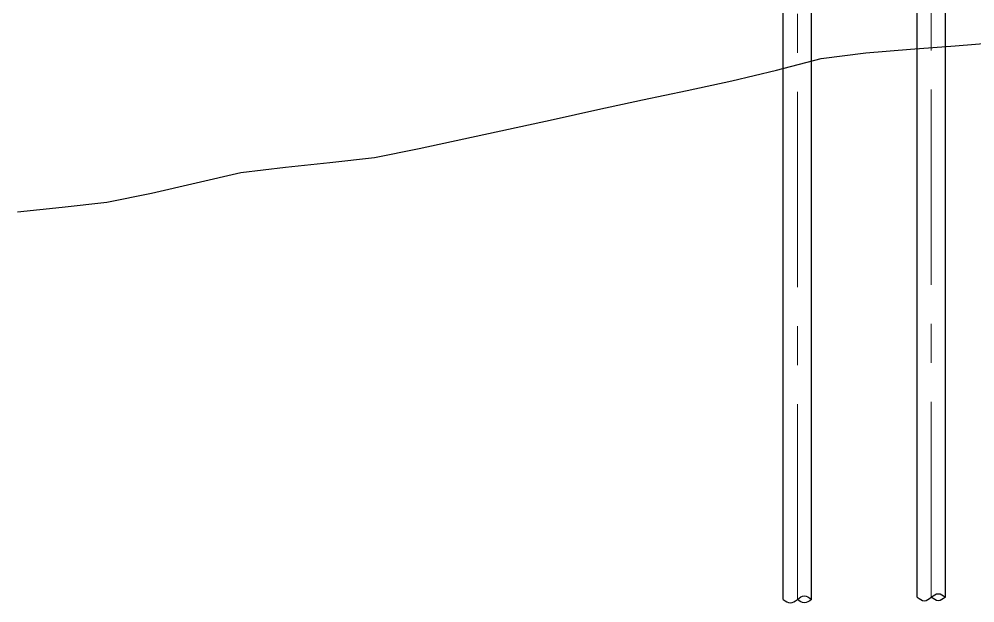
# Model space of a CAD drawing. Extents: x 1767995 to 4174245, y 542814 to 862564.
# Drawn here: x 2509961 to 2531366, y 646250 to 659332 of the extents above; entities that cross this region are included whole.
import ezdxf

# ---------------------------------------------------------------- set-up
doc = ezdxf.new("R2010")
doc.units = 0
doc.header["$LTSCALE"] = 3500.000000000002
doc.linetypes.add('CENTER', pattern=[2, 1.25, -0.25, 0.25, -0.25])
doc.layers.add('1粗实线', color=1, linetype='Continuous', lineweight=30)
doc.layers.add('3中心线', color=6, linetype='CENTER', lineweight=18)
doc.layers.add('M_Prof', color=2, linetype='Continuous')
doc.layers.add('纵_地面线', color=30, linetype='Continuous')

msp = doc.modelspace()

# ---------------------------------------------------------------- linework, layer by layer
at = {"layer": '1粗实线'}
for p, q in [((2527074.98005563, 646328.468770001), (2527074.98005563, 667568.645274476)), ((2527704.98005563, 646328.468770001), (2527704.980055632, 667568.5909523185)), ((2530074.98005563, 646377.2363311838), (2530074.98005563, 667568.645274476)), ((2530704.98005563, 646377.2363311838), (2530704.980055632, 667568.5909523185))]:
    msp.add_line(p, q, dxfattribs=at)
at = {"layer": '3中心线'}
for p, q in [((2527389.98005563, 646328.468770001), (2527389.98005563, 667568.6452744758)), ((2530389.98005563, 646377.2363311838), (2530389.98005563, 667568.6452744758))]:
    msp.add_line(p, q, dxfattribs=at)
at = {"layer": 'M_Prof'}
for points in [[(2530074.98005563, 646377.2363311838), (2530232.48005563, 646298.4863311838), (2530389.98005563, 646377.2363311838), (2530547.48005563, 646455.9863311838), (2530704.98005563, 646377.2363311838)], [(2527074.98005563, 646328.468770001), (2527232.48005563, 646249.718770001), (2527389.98005563, 646328.468770001), (2527547.48005563, 646407.218770001), (2527704.98005563, 646328.468770001)], [(2527704.98005563, 646328.468770001), (2527547.48005563, 646249.718770001), (2527389.98005563, 646328.468770001)], [(2530704.98005563, 646377.2363311838), (2530547.48005563, 646298.4863311838), (2530389.98005563, 646377.2363311838)]]:
    msp.add_spline(points, degree=3, dxfattribs=at)
at = {"layer": '纵_地面线', "color": 5, "flags": 128}
msp.add_lwpolyline([(2509922.852002526, 655012.9608667634), (2510922.852002526, 655119.9608667634), (2511922.852002526, 655226.9608667634), (2512922.852002526, 655431.9608667634), (2513922.852002526, 655662.9608667634), (2514922.852002526, 655894.9608667634), (2515922.852002526, 656014.9608667634), (2516922.852002526, 656121.9608667634), (2517922.852002526, 656228.9608667634), (2518922.852002526, 656432.9608667634), (2519922.852002526, 656647.9608667634), (2520922.852002526, 656862.9608667634), (2521922.852002526, 657081.9608667634), (2522922.852002526, 657307.9608667634), (2523922.852002526, 657522.9608667634), (2524922.852002526, 657734.9608667634), (2525922.852002526, 657945.9608667636), (2526922.852002526, 658190.9608667634), (2527922.852002526, 658447.9608667634), (2528922.852002526, 658576.9608667634), (2529922.852002526, 658661.9608667634), (2530922.852002526, 658733.9608667634), (2531922.852002526, 658812.9608667634)], dxfattribs=at)

doc.saveas('drawing.dxf')
